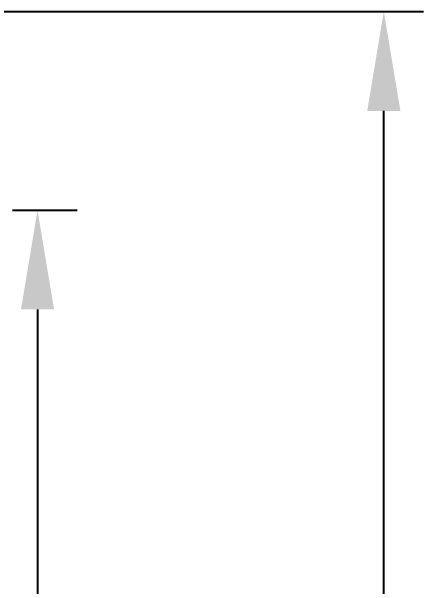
# Model space of a CAD drawing. Extents: x -6747 to -3513, y -1495 to -37.
# Drawn here: x -6711.93 to -6701.55, y -1332.36 to -1317.88 of the extents above; entities that cross this region are included whole.
import ezdxf

# ---------------------------------------------------------------- set-up
doc = ezdxf.new("R2010")
doc.units = 0
doc.header["$LTSCALE"] = 23.1
doc.header["$MEASUREMENT"] = 0
doc.layers.get('0').update_dxf_attribs({"linetype": 'CONTINUOUS'})
doc.layers.get('Defpoints').update_dxf_attribs({"linetype": 'CONTINUOUS'})
doc.styles.get("Standard").update_dxf_attribs({"font": 'txt.shx', "bigfont": 'whgtxt.shx'})
doc.dimstyles.get("Standard").update_dxf_attribs({"dimtxt": 2.5, "dimasz": 0.18, "dimexe": 0.18, "dimexo": 0.0625, "dimgap": 0.09, "dimtad": 0, "dimtih": 1, "dimtoh": 1, "dimdec": 4, "dimzin": 0, "dimdsep": 46, "dimtxsty": 'Standard', "dimcen": 0.09, "dimadec": 0, "dimazin": 0, "dimtp": 0.001, "dimtm": 0.001, "dimtfac": 1, "dimtdec": 4, "dimtofl": 0, "dimtmove": 0, "dimatfit": 0, "dimfxl": 0, "dimtolj": 1, "dimtzin": 0, "dimarcsym": 0})

# ---------------------------------------------------------------- blocks, each defined once
blk = doc.blocks.new('*D57')
at = {"color": 2, "lineweight": -2}
for p, q in [((-6711.899, -1322.885), (-6710.273, -1322.885)), ((-6711.273, -1325.385), (-6711.273, -1456.385)), ((-6711.899, -1458.885), (-6710.273, -1458.885))]:
    blk.add_line(p, q, dxfattribs=at)
at = {"color": 2}
for points in [[(-6711.689, -1325.385), (-6710.856, -1325.385), (-6711.273, -1322.885)], [(-6711.689, -1456.385), (-6710.856, -1456.385), (-6711.273, -1458.885)]]:
    blk.add_solid(points, dxfattribs=at)
at = {"layer": 'Defpoints', "color": 0}
for p in [(-6712.199, -1322.885), (-6712.199, -1458.885), (-6711.273, -1458.885)]:
    blk.add_point(p, dxfattribs=at)
at = {"color": 2, "insert": (-6713.423, -1390.885), "char_height": 2.3, "attachment_point": 5, "rotation": 90}
blk.add_mtext('\\A1;680', dxfattribs=at)
blk = doc.blocks.new('*D58')
at = {"color": 2, "lineweight": -2}
for p, q in [((-6741.523, -1317.885), (-6701.554, -1317.885)), ((-6702.554, -1461.385), (-6702.554, -1320.385)), ((-6741.523, -1463.885), (-6701.554, -1463.885))]:
    blk.add_line(p, q, dxfattribs=at)
at = {"color": 2}
for points in [[(-6702.97, -1320.385), (-6702.137, -1320.385), (-6702.554, -1317.885)], [(-6702.97, -1461.385), (-6702.137, -1461.385), (-6702.554, -1463.885)]]:
    blk.add_solid(points, dxfattribs=at)
at = {"layer": 'Defpoints', "color": 0}
for p in [(-6741.823, -1317.885), (-6702.554, -1317.885), (-6741.823, -1463.885)]:
    blk.add_point(p, dxfattribs=at)
at = {"color": 2, "insert": (-6704.704, -1390.885), "char_height": 2.3, "attachment_point": 5, "rotation": 90}
blk.add_mtext('\\A1;730', dxfattribs=at)

msp = doc.modelspace()

# ---------------------------------------------------------------- dimensions: what is measured, and where the dimension line sits
for base, p1, p2, picture, middle in [((-6702.554, -1317.885), (-6741.823, -1463.885), (-6741.823, -1317.885), '*D58', (-6704.704, -1390.885)), ((-6711.273, -1458.885), (-6712.199, -1322.885), (-6712.199, -1458.885), '*D57', (-6713.423, -1390.885))]:
    dim = msp.add_linear_dim(base=base, p1=p1, p2=p2, angle=90, dimstyle='Standard', override={"dimtxt": 2.3, "dimasz": 2.5, "dimexe": 1, "dimexo": 0.3, "dimgap": 1, "dimtad": 1, "dimtih": 0, "dimtoh": 0, "dimdec": 0, "dimlfac": 5, "dimcen": 0, "dimclrd": 2, "dimclre": 2, "dimclrt": 2, "dimtp": 0.1, "dimtm": 0, "dimtfac": 0.5, "dimtdec": 2, "dimatfit": 3})
    dim.commit()
    dim.dimension.update_dxf_attribs({"geometry": picture, "text_midpoint": middle})

doc.saveas('drawing.dxf')
